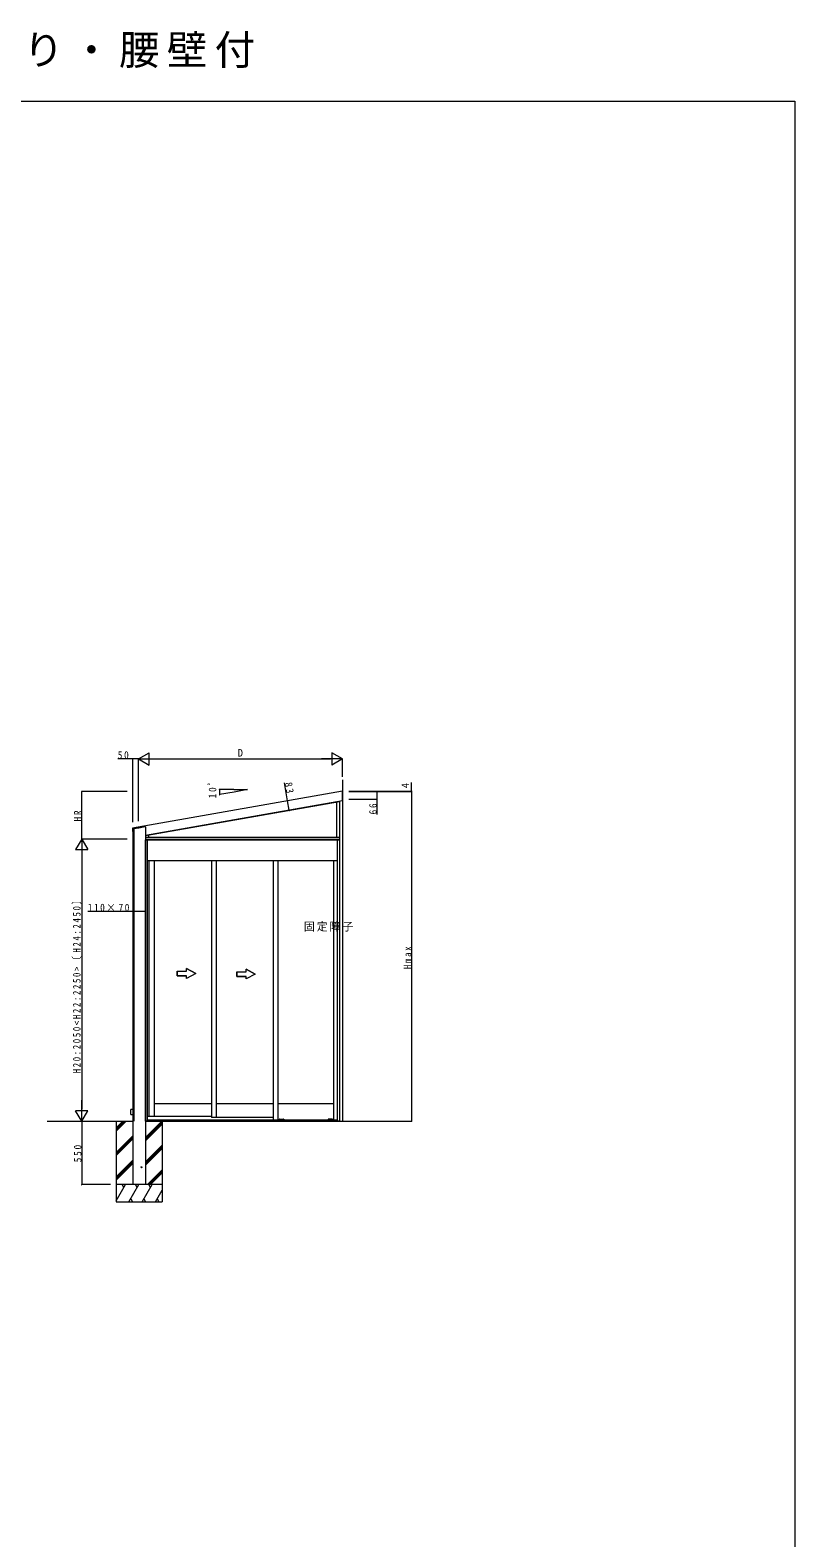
# Model space of a CAD drawing. Units: millimetres, scale not verified. Extents: x -7920 to 7920, y -12800 to 12777.
# Drawn here: x 1278 to 7920, y -317 to 12777 of the extents above; entities that cross this region are included whole.
import ezdxf
from ezdxf.enums import TextEntityAlignment as Align

# ---------------------------------------------------------------- set-up
doc = ezdxf.new("R2010")
doc.units = ezdxf.units.MM
doc.header["$LTSCALE"] = 60
for name, color, linetype, lineweight in [('0-1_USER1', 7, 'Continuous', 18), ('0-2_YKK_ZWAK', 7, 'Continuous', 18), ('0-3_YKK_A1', 4, 'Continuous', 18), ('0-4_YKK_D', 6, 'Continuous', 18), ('0-5_YKK_Z1', 7, 'Continuous', 18)]:
    doc.layers.add(name, color=color, linetype=linetype, lineweight=lineweight)
doc.styles.add('ＭＳ ゴシック', font='')
doc.styles.get('ＭＳ ゴシック').set_extended_font_data('MS Gothic')

msp = doc.modelspace()

# ---------------------------------------------------------------- linework, layer by layer
at = {"layer": '0-2_YKK_ZWAK'}
for p, q in [((-7920, 12160), (7920, 12160)), ((7920, 12160), (7920, -12800))]:
    msp.add_line(p, q, dxfattribs=at)
at = {"layer": '0-3_YKK_A1'}
for p, q in [((3990.22, 6167.98), (2264.85, 5863.75)), ((3046.12, 6181.09), (3166.99, 6181.09)), ((3166.99, 6181.09), (3049.75, 6160.42)), ((3990.22, 6266.81), (3990.22, 3301.39)), ((3990.22, 6083.7), (3990.22, 6167.98)), ((3990.22, 6083.7), (2280.22, 5782.18)), ((3964.22, 6076.58), (2280.22, 5779.64)), ((3938.22, 6071.99), (3938.22, 5769.89)), ((3964.22, 6079.12), (3964.22, 3301.39)), ((2166.22, 5847.14), (2166.23, 5847.19)), ((2166.22, 5847.14), (2166.22, 5818.19)), ((2166.23, 5818.13), (2166.22, 5818.19)), ((2166.23, 5847.19), (2166.24, 5847.24)), ((2166.25, 5818.07), (2166.23, 5818.13)), ((2166.24, 5847.24), (2166.26, 5847.29)), ((2166.27, 5818.02), (2166.25, 5818.07)), ((2166.26, 5847.29), (2166.29, 5847.33)), ((2166.31, 5817.98), (2166.27, 5818.02)), ((2166.29, 5847.33), (2166.33, 5847.37)), ((2166.36, 5817.94), (2166.31, 5817.98)), ((2166.33, 5847.37), (2166.37, 5847.4)), ((2166.41, 5817.91), (2166.36, 5817.94)), ((2166.37, 5847.4), (2166.42, 5847.42)), ((2166.46, 5817.89), (2166.41, 5817.91)), ((2166.42, 5847.42), (2166.47, 5847.43)), ((2166.52, 5817.89), (2166.46, 5817.89)), ((2264.38, 5864.7), (2166.47, 5847.43)), ((2166.52, 5817.89), (2169.82, 5817.89)), ((2169.82, 5817.89), (2169.82, 5821.39)), ((2169.82, 5821.39), (2177.31, 5821.39)), ((2170.22, 5821.39), (2170.22, 2751.39)), ((2177.31, 5821.39), (2177.42, 5821.39)), ((2177.48, 5821.39), (2177.42, 5821.39)), ((2177.54, 5821.41), (2177.48, 5821.39)), ((2177.59, 5821.44), (2177.54, 5821.41)), ((2177.63, 5821.48), (2177.59, 5821.44)), ((2177.67, 5821.52), (2177.63, 5821.48)), ((2177.7, 5821.57), (2177.67, 5821.52)), ((2177.72, 5821.63), (2177.7, 5821.57)), ((2177.72, 5842.2), (2177.73, 5842.25)), ((2177.72, 5821.69), (2177.72, 5842.2)), ((2177.72, 5821.69), (2177.72, 5821.63)), ((2177.73, 5842.25), (2177.74, 5842.3)), ((2177.74, 5842.3), (2177.76, 5842.35)), ((2177.76, 5842.35), (2177.79, 5842.39)), ((2177.79, 5842.39), (2177.83, 5842.43)), ((2177.83, 5842.43), (2177.87, 5842.46)), ((2177.87, 5842.46), (2177.92, 5842.48)), ((2177.92, 5842.48), (2177.97, 5842.49)), ((2177.97, 5842.49), (2223.03, 5850.44)), ((2265.22, 5857.39), (2178.22, 5842.05)), ((2178.22, 5842.05), (2178.22, 3301.39)), ((2223.03, 5850.44), (2263.62, 5857.6)), ((2263.92, 5857.51), (2263.62, 5857.6)), ((2263.92, 5857.51), (2265.6, 5857.8)), ((2264.38, 5864.7), (2264.44, 5864.7)), ((2264.44, 5864.7), (2264.5, 5864.69)), ((2264.5, 5864.69), (2264.55, 5864.67)), ((2264.55, 5864.67), (2264.61, 5864.65)), ((2264.61, 5864.65), (2264.65, 5864.61)), ((2264.65, 5864.61), (2264.69, 5864.56)), ((2264.69, 5864.56), (2264.71, 5864.51)), ((2264.71, 5864.51), (2264.73, 5864.45)), ((2265.84, 5858.15), (2264.73, 5864.45)), ((2280.22, 5857.39), (2265.22, 5857.39)), ((2265.65, 5857.82), (2265.6, 5857.8)), ((2265.71, 5857.84), (2265.65, 5857.82)), ((2265.75, 5857.88), (2265.71, 5857.84)), ((2265.79, 5857.93), (2265.75, 5857.88)), ((2265.82, 5857.98), (2265.79, 5857.93)), ((2265.84, 5858.03), (2265.82, 5857.98)), ((2265.84, 5858.15), (2265.84, 5858.09)), ((2265.84, 5858.09), (2265.84, 5858.03)), ((2280.22, 5857.39), (2280.22, 2751.39)), ((2280.22, 5769.89), (3964.22, 5769.89)), ((2306.22, 5784.23), (2306.22, 5769.89)), ((2280.22, 5749.89), (3964.22, 5749.89)), ((2280.22, 5746.39), (3964.22, 5746.39)), ((2280.22, 3301.39), (2280.22, 5746.39)), ((2297.72, 3301.39), (2297.72, 5746.39)), ((3946.72, 3301.39), (3946.72, 5746.39)), ((3964.22, 5746.39), (3964.22, 3301.39)), ((2297.72, 5566.39), (3946.72, 5566.39)), ((2307.72, 5566.39), (2307.72, 3341.39)), ((2355.72, 5566.39), (2355.72, 3341.39)), ((2852.22, 5566.39), (2852.22, 3333.39)), ((2892.22, 5566.39), (2892.22, 3333.39)), ((3388.72, 5566.39), (3388.72, 3311.39)), ((3428.72, 5566.39), (3428.72, 3311.39)), ((3916.72, 3311.39), (3916.72, 5566.39)), ((2556.06, 4603.97), (2636.06, 4603.97)), ((2556.06, 4563.97), (2556.06, 4603.97)), ((2556.06, 4603.97), (2636.06, 4603.97)), ((2636.06, 4626.51), (2716.06, 4583.97)), ((2636.06, 4603.97), (2636.06, 4626.51)), ((2636.06, 4603.97), (2636.06, 4626.51)), ((2716.06, 4583.97), (2636.06, 4626.51)), ((2716.06, 4583.97), (2636.06, 4541.43)), ((2716.06, 4583.97), (2636.06, 4541.43)), ((3074.22, 4599.66), (3153.22, 4599.66)), ((3074.22, 4559.66), (3074.22, 4599.66)), ((3074.22, 4599.66), (3153.22, 4599.66)), ((3153.22, 4622.19), (3233.22, 4579.66)), ((3153.22, 4599.66), (3153.22, 4622.19)), ((3153.22, 4599.66), (3153.22, 4622.19)), ((3233.22, 4579.66), (3153.22, 4622.19)), ((2636.06, 4563.97), (2556.06, 4563.97)), ((2636.06, 4541.43), (2636.06, 4563.97)), ((2636.06, 4541.43), (2636.06, 4563.97)), ((3153.22, 4559.66), (3074.22, 4559.66)), ((3233.22, 4579.66), (3153.22, 4537.12)), ((3233.22, 4579.66), (3153.22, 4537.12)), ((3153.22, 4537.12), (3153.22, 4559.66)), ((3153.22, 4537.12), (3153.22, 4559.66)), ((2852.22, 3452.39), (2355.72, 3452.39)), ((3388.72, 3452.39), (2892.22, 3452.39)), ((3916.72, 3452.39), (3428.72, 3452.39)), ((2170.22, 3402.7), (2152.22, 3402.39)), ((2152.22, 3360.39), (2170.22, 3360.07)), ((2852.22, 3341.39), (2297.72, 3341.39)), ((3946.72, 3311.39), (2297.72, 3311.39)), ((3388.72, 3333.39), (2852.22, 3333.39)), ((3441.22, 3312.59), (3441.22, 3318.39)), ((3442.22, 3319.39), (3479.22, 3319.39)), ((3445.22, 3311.59), (3442.22, 3311.59)), ((3445.22, 3311.59), (3445.22, 3317.49)), ((3445.22, 3317.49), (3476.22, 3317.49)), ((3476.17, 3317.19), (3445.27, 3317.19)), ((3445.27, 3311.69), (3445.27, 3317.19)), ((3445.27, 3314.84), (3460.22, 3314.84)), ((3445.27, 3313.39), (3476.17, 3313.39)), ((3476.17, 3311.69), (3445.27, 3311.69)), ((3461.22, 3319.39), (3460.22, 3319.39)), ((3461.22, 3316.09), (3460.22, 3316.09)), ((3460.22, 3314), (3460.22, 3316.09)), ((3460.22, 3314), (3461.22, 3314)), ((3461.22, 3314), (3461.22, 3316.09)), ((3461.22, 3314.84), (3476.17, 3314.84)), ((3476.17, 3317.19), (3476.17, 3311.69)), ((3476.22, 3311.59), (3476.22, 3317.49)), ((3479.22, 3311.59), (3476.22, 3311.59)), ((3480.22, 3318.39), (3480.22, 3312.59)), ((3865.22, 3318.39), (3865.22, 3312.59)), ((3903.22, 3319.39), (3866.22, 3319.39)), ((3866.22, 3311.59), (3869.22, 3311.59)), ((3869.22, 3311.59), (3869.22, 3317.49)), ((3900.22, 3317.49), (3869.22, 3317.49)), ((3869.27, 3317.19), (3900.17, 3317.19)), ((3869.27, 3317.19), (3869.27, 3311.69)), ((3884.22, 3314.84), (3869.27, 3314.84)), ((3900.17, 3313.39), (3869.27, 3313.39)), ((3869.27, 3311.69), (3900.17, 3311.69)), ((3884.22, 3319.39), (3885.22, 3319.39)), ((3884.22, 3316.09), (3885.22, 3316.09)), ((3884.22, 3314), (3884.22, 3316.09)), ((3885.22, 3314), (3884.22, 3314)), ((3885.22, 3314), (3885.22, 3316.09)), ((3900.17, 3314.84), (3885.22, 3314.84)), ((3900.17, 3311.69), (3900.17, 3317.19)), ((3900.22, 3311.59), (3900.22, 3317.49)), ((3900.22, 3311.59), (3903.22, 3311.59)), ((3904.22, 3312.59), (3904.22, 3318.39))]:
    msp.add_line(p, q, dxfattribs=at)
for points in [[(2556.06, 4603.97), (2556.06, 4563.97), (2636.06, 4563.97)], [(3074.22, 4599.66), (3074.22, 4559.66), (3153.22, 4559.66)], [(2152.22, 3360.39), (2152.22, 3381.39), (2152.22, 3402.39)]]:
    msp.add_lwpolyline(points, dxfattribs=at)
msp.add_circle((2244.22, 2901.39), 4.5, dxfattribs=at)
for centre, start, end in [((3442.22, 3318.39), 90, 180), ((3442.22, 3312.59), 180, 270), ((3479.22, 3318.39), 0, 90), ((3479.22, 3312.59), 270, 0), ((3866.22, 3318.39), 90, 180), ((3866.22, 3312.59), 180, 270), ((3903.22, 3318.39), 0, 90), ((3903.22, 3312.59), 270, 0)]:
    msp.add_arc(centre, 1, start, end, dxfattribs=at)
at = {"layer": '0-4_YKK_D'}
for p, q in [((2170.22, 6447.53), (2037.92, 6447.53)), ((2170.22, 5897.82), (2170.22, 6448.53)), ((2220.22, 6447.53), (2170.22, 6447.53)), ((2220.22, 6447.53), (2311.16, 6500.03)), ((2220.22, 5906.64), (2220.22, 6448.53)), ((2220.22, 5906.64), (2220.22, 6448.53)), ((2220.22, 6447.53), (2402.09, 6447.53)), ((2220.22, 6447.53), (2311.16, 6395.03)), ((2311.16, 6395.03), (2311.16, 6500.03)), ((2325.22, 6447.53), (3885.22, 6447.53)), ((3990.22, 6447.53), (3808.36, 6447.53)), ((3899.29, 6500.03), (3899.29, 6395.03)), ((3990.22, 6447.53), (3899.29, 6500.03)), ((3990.22, 6447.53), (3899.29, 6395.03)), ((3990.22, 6292.69), (3990.22, 6448.53)), ((2120.22, 6163.93), (1724.22, 6163.93)), ((1725.22, 5751.39), (1725.22, 6163.93)), ((3046.12, 6181.09), (2919.93, 6181.09)), ((3049.75, 6160.42), (2923.68, 6138.19)), ((3514.06, 6084.02), (3486.49, 6240.41)), ((4044.68, 6167.98), (4591.22, 6167.98)), ((4044.68, 6163.93), (4291.22, 6163.93)), ((4044.68, 6163.93), (4591.22, 6163.93)), ((4044.68, 6163.93), (4591.22, 6163.93)), ((4290.22, 6163.93), (4290.22, 6097.93)), ((4590.22, 6167.98), (4590.22, 6242.68)), ((4590.22, 6163.93), (4590.22, 6167.98)), ((4590.22, 6163.93), (4590.22, 3301.39)), ((3528.47, 6002.28), (3514.06, 6084.02)), ((4044.68, 6097.93), (4291.22, 6097.93)), ((4290.22, 6097.93), (4290.22, 5965.63)), ((1725.22, 5751.39), (1672.72, 5660.45)), ((1672.72, 5660.45), (1777.72, 5660.45)), ((2120.22, 5751.39), (1724.22, 5751.39)), ((2120.22, 5751.39), (1724.22, 5751.39)), ((1725.22, 5751.39), (1725.22, 5569.52)), ((1725.22, 5751.39), (1777.72, 5660.45)), ((1725.22, 5646.39), (1725.22, 3406.39)), ((2170.22, 5122.69), (1778.32, 5122.69)), ((2280.22, 5122.69), (2170.22, 5122.69)), ((1725.22, 3301.39), (1725.22, 3483.25)), ((1777.72, 3392.32), (1672.72, 3392.32)), ((1725.22, 3301.39), (1672.72, 3392.32)), ((1725.22, 3301.39), (1777.72, 3392.32)), ((1725.22, 3301.39), (1725.22, 2751.39)), ((4044.68, 3301.39), (4591.22, 3301.39)), ((1975.22, 2751.39), (1724.22, 2751.39))]:
    msp.add_line(p, q, dxfattribs=at)
for centre, radius, start, end in [((2170.22, 6447.53), 1.59, 0, 180), ((2170.22, 6447.53), 1.59, 180, 0), ((1725.22, 6163.93), 1.59, 90, 270), ((1725.22, 6163.93), 1.59, 270, 90), ((2920.93, 6181.09), 1.59, 90, 270), ((2920.93, 6181.09), 1.59, 270, 90), ((3166.99, 6181.09), 246.06, 180, 190), ((4290.22, 6163.93), 1.59, 90, 270), ((4290.22, 6163.93), 1.59, 270, 90), ((4590.22, 6167.98), 1.59, 90, 270), ((4590.22, 6163.93), 1.59, 90, 270), ((4590.22, 6163.93), 1.59, 90, 270), ((4590.22, 6167.98), 1.59, 270, 90), ((4590.22, 6163.93), 1.59, 270, 90), ((4590.22, 6163.93), 1.59, 270, 90), ((2924.67, 6138.36), 1.59, 100, 280), ((2924.67, 6138.36), 1.59, 280, 100), ((3514.06, 6084.02), 1.59, 100, 280), ((3514.06, 6084.02), 1.59, 280, 100), ((4290.22, 6097.93), 1.59, 90, 270), ((4290.22, 6097.93), 1.59, 270, 90), ((3528.47, 6002.28), 1.59, 100, 280), ((3528.47, 6002.28), 1.59, 280, 100), ((2170.22, 5122.69), 1.59, 0, 180), ((2170.22, 5122.69), 1.59, 180, 0), ((2280.22, 5122.69), 1.59, 0, 180), ((2280.22, 5122.69), 1.59, 180, 0), ((4590.22, 3301.39), 1.59, 90, 270), ((4590.22, 3301.39), 1.59, 270, 90), ((1725.22, 2751.39), 1.59, 90, 270), ((1725.22, 2751.39), 1.59, 270, 90)]:
    msp.add_arc(centre, radius, start, end, dxfattribs=at)
at = {"layer": '0-5_YKK_Z1'}
for p, q in [((1425.89, 3301.39), (2170.22, 3301.39)), ((2025.22, 3301.39), (2025.22, 2601.39)), ((2025.22, 3214.84), (2111.77, 3301.39)), ((2025.22, 3228.98), (2097.63, 3301.39)), ((2025.22, 3243.13), (2083.49, 3301.39)), ((3964.22, 3301.39), (2280.22, 3301.39)), ((2280.22, 3301.39), (4250.29, 3301.39)), ((2280.22, 3159.76), (2421.85, 3301.39)), ((2280.22, 3145.62), (2425.22, 3290.62)), ((2280.22, 3131.48), (2425.22, 3276.48)), ((2425.22, 3301.39), (2425.22, 2601.39)), ((2025.22, 3030.99), (2170.22, 3175.99)), ((2025.22, 3016.85), (2170.22, 3161.85)), ((2025.22, 3002.71), (2170.22, 3147.71)), ((2280.22, 2947.63), (2425.22, 3092.63)), ((2280.22, 2933.49), (2425.22, 3078.49)), ((2280.22, 2919.35), (2425.22, 3064.35)), ((2025.22, 2818.86), (2170.22, 2963.86)), ((2170.22, 2949.72), (2025.22, 2804.72)), ((2025.22, 2790.58), (2170.22, 2935.58)), ((2025.22, 2609.29), (2107.26, 2751.39)), ((2425.22, 2751.39), (2025.22, 2751.39)), ((2092.26, 2725.41), (2077.26, 2751.39)), ((2136.13, 2601.39), (2222.73, 2751.39)), ((2169.88, 2751.39), (2170.22, 2751.73)), ((2207.73, 2725.41), (2192.73, 2751.39)), ((2250.7, 2601.39), (2337.3, 2751.39)), ((2296.11, 2751.39), (2425.22, 2880.5)), ((2322.3, 2725.41), (2307.3, 2751.39)), ((2310.25, 2751.39), (2425.22, 2866.36)), ((2324.39, 2751.39), (2425.22, 2852.22)), ((2151.13, 2627.37), (2166.13, 2601.39)), ((2265.7, 2627.37), (2280.7, 2601.39)), ((2366.17, 2601.39), (2425.22, 2703.67)), ((2381.17, 2627.37), (2396.17, 2601.39)), ((2025.22, 2601.39), (2425.22, 2601.39))]:
    msp.add_line(p, q, dxfattribs=at)

# ---------------------------------------------------------------- texts
at = {"layer": '0-1_USER1', "insert": (-7920, 12448), "char_height": 258.1, "attachment_point": 7, "style": 'ＭＳ ゴシック'}
msp.add_mtext('\\T1.18;アウタールーフ\\~ガーデンルームタイプ\\~土間納まり・腰壁付', dxfattribs=at)
at = {"layer": '0-3_YKK_A1', "color": 7, "insert": (3654.37, 4948.46), "char_height": 70.11, "attachment_point": 7, "style": 'ＭＳ ゴシック'}
msp.add_mtext('\\T1.17;固定障子', dxfattribs=at)
at = {"layer": '0-4_YKK_D', "color": 7, "style": 'ＭＳ ゴシック'}
msp.add_text('D', height=65.98, dxfattribs=at).set_placement((3081.22, 6448.13), align=Align.BOTTOM_LEFT)
msp.add_text('4', height=65.98, rotation=90, dxfattribs=at).set_placement((4589.62, 6194.08), align=Align.BOTTOM_LEFT)
at = {"layer": '0-4_YKK_D', "color": 7, "char_height": 65.98, "attachment_point": 7, "style": 'ＭＳ ゴシック'}
for s, insert in [('\\T1.37;\\W0.9;50', (2038.52, 6448.13)), ('\\T1.32;\\W0.9;110×70', (1779.12, 5123.49))]:
    msp.add_mtext(s, dxfattribs=dict(at, insert=insert))
for s, insert, rotation in [('\\T1.38;\\W0.9;10ﾟ', (2894.34, 6104.96), 88.848), ('\\T1.37;\\W0.9;83', (3487.41, 6239.76), 280), ('\\T1.37;\\W0.9;66', (4289.62, 5966.23), 90), ('\\T1.37;\\W0.9;HR', (1724.42, 5904.86), 90), ('\\T1.37;\\W0.85;H20:2050<H22:2250>〔H24:2450〕', (1724.42, 3717.59), 90), ('\\T1.39;\\W0.85;Hmax', (4589.42, 4622.26), 90), ('\\T1.38;\\W0.9;550', (1724.42, 2944.79), 90)]:
    msp.add_mtext(s, dxfattribs=dict(at, insert=insert, rotation=rotation))

doc.saveas('drawing.dxf')
